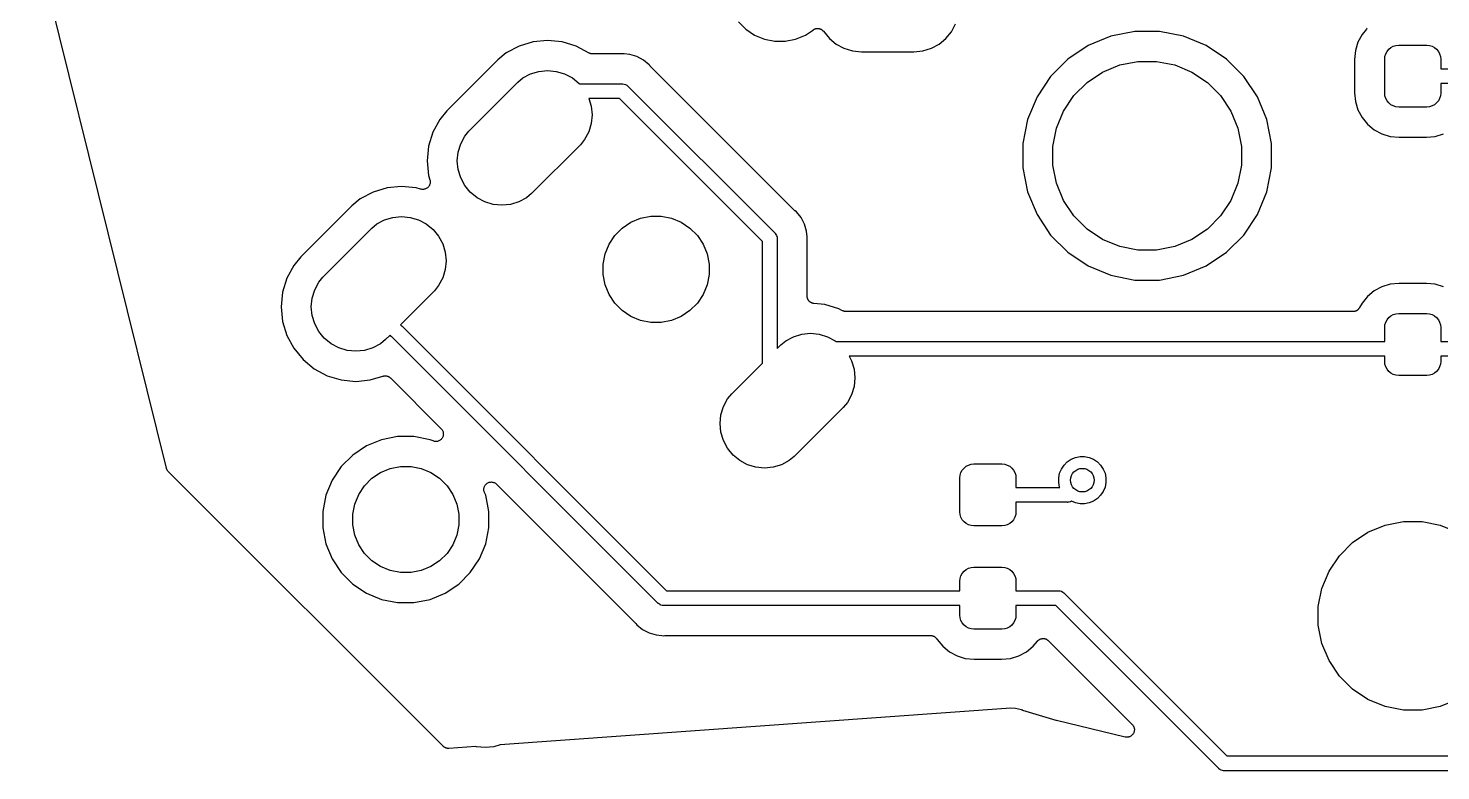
# Model space of a CAD drawing. Extents: x 4.98 to 6.83, y -5.59 to -3.87.
# Drawn here: x 4.982 to 5.924, y -5.588 to -5.092 of the extents above; entities that cross this region are included whole.
import ezdxf

# ---------------------------------------------------------------- set-up
doc = ezdxf.new("R2010")
doc.units = 0
doc.header["$MEASUREMENT"] = 0
doc.layers.add('BLACK', color=7, linetype='CONTINUOUS')

msp = doc.modelspace()

# ---------------------------------------------------------------- linework, layer by layer
at = {"layer": 'BLACK', "linetype": 'CONTINUOUS'}
for p, q in [((5.07375, -5.38558), (4.9816, -5.01327)), ((5.4555, -5.08775), (5.46048, -5.09273)), ((5.59773, -5.09439), (5.60049, -5.08921)), ((5.46048, -5.09273), (5.46633, -5.09664)), ((5.46633, -5.09664), (5.47284, -5.09933)), ((5.47284, -5.09933), (5.47975, -5.10071)), ((5.48679, -5.10071), (5.49369, -5.09933)), ((5.49369, -5.09933), (5.5002, -5.09664)), ((5.5002, -5.09664), (5.50557, -5.09305)), ((5.50557, -5.09305), (5.50563, -5.09301)), ((5.50563, -5.09301), (5.50583, -5.09291)), ((5.50583, -5.09291), (5.50602, -5.09278)), ((5.50602, -5.09278), (5.50627, -5.09268)), ((5.50627, -5.09268), (5.5065, -5.09256)), ((5.5065, -5.09256), (5.50672, -5.0925)), ((5.50672, -5.0925), (5.50693, -5.09241)), ((5.50693, -5.09241), (5.50718, -5.09236)), ((5.50718, -5.09236), (5.50744, -5.09229)), ((5.50744, -5.09229), (5.50766, -5.09227)), ((5.50766, -5.09227), (5.50788, -5.09223)), ((5.50788, -5.09223), (5.50815, -5.09223)), ((5.50815, -5.09223), (5.50841, -5.09221)), ((5.50841, -5.09221), (5.50863, -5.09223)), ((5.50863, -5.09223), (5.50886, -5.09223)), ((5.50886, -5.09223), (5.50912, -5.09228)), ((5.50912, -5.09228), (5.50938, -5.09231)), ((5.50938, -5.09231), (5.50959, -5.09238)), ((5.50959, -5.09238), (5.50982, -5.09243)), ((5.50982, -5.09243), (5.51006, -5.09253)), ((5.51006, -5.09253), (5.51031, -5.09261)), ((5.51031, -5.09261), (5.51051, -5.09271)), ((5.51051, -5.09271), (5.51072, -5.0928)), ((5.51072, -5.0928), (5.51094, -5.09295)), ((5.51094, -5.09295), (5.51117, -5.09307)), ((5.51117, -5.09307), (5.51134, -5.09322)), ((5.51134, -5.09322), (5.51153, -5.09334)), ((5.51153, -5.09334), (5.51171, -5.09353)), ((5.51171, -5.09353), (5.51192, -5.0937)), ((5.51192, -5.0937), (5.51206, -5.09388)), ((5.51206, -5.09388), (5.51222, -5.09403)), ((5.51222, -5.09403), (5.51623, -5.09893)), ((5.51623, -5.09893), (5.52077, -5.10265)), ((5.58947, -5.10265), (5.594, -5.09893)), ((5.594, -5.09893), (5.59773, -5.09439)), ((5.70414, -5.09736), (5.68903, -5.10362)), ((5.72017, -5.09417), (5.70414, -5.09736)), ((5.73652, -5.09417), (5.72017, -5.09417)), ((5.75255, -5.09736), (5.73652, -5.09417)), ((5.76766, -5.10362), (5.75255, -5.09736)), ((5.87168, -5.09634), (5.86896, -5.10143)), ((5.87463, -5.09274), (5.87168, -5.09634)), ((5.87489, -5.09235), (5.87463, -5.09274)), ((5.87515, -5.09196), (5.87489, -5.09235)), ((5.30056, -5.10857), (5.29491, -5.11321)), ((5.30917, -5.10397), (5.30056, -5.10857)), ((5.3185, -5.10114), (5.30917, -5.10397)), ((5.32821, -5.10018), (5.3185, -5.10114)), ((5.33792, -5.10114), (5.32821, -5.10018)), ((5.34726, -5.10397), (5.33792, -5.10114)), ((5.35601, -5.10865), (5.34726, -5.10397)), ((5.35621, -5.10873), (5.35601, -5.10865)), ((5.3564, -5.10883), (5.35621, -5.10873)), ((5.35666, -5.10892), (5.3564, -5.10883)), ((5.35691, -5.10902), (5.35666, -5.10892)), ((5.35712, -5.10906), (5.35691, -5.10902)), ((5.47975, -5.10071), (5.48679, -5.10071)), ((5.52077, -5.10265), (5.52594, -5.10542)), ((5.52594, -5.10542), (5.53156, -5.10712)), ((5.53156, -5.10712), (5.53765, -5.10772)), ((5.53765, -5.10772), (5.57259, -5.10772)), ((5.57259, -5.10772), (5.57868, -5.10712)), ((5.57868, -5.10712), (5.58429, -5.10542)), ((5.58429, -5.10542), (5.58947, -5.10265)), ((5.68903, -5.10362), (5.67544, -5.1127)), ((5.78125, -5.1127), (5.76766, -5.10362)), ((5.86728, -5.10695), (5.86669, -5.11294)), ((5.86896, -5.10143), (5.86728, -5.10695)), ((5.88752, -5.10912), (5.88839, -5.1075)), ((5.88839, -5.1075), (5.88955, -5.10609)), ((5.88955, -5.10609), (5.89097, -5.10492)), ((5.89097, -5.10492), (5.89258, -5.10406)), ((5.89258, -5.10406), (5.89434, -5.10353)), ((5.89434, -5.10353), (5.89616, -5.10335)), ((5.89616, -5.10335), (5.91486, -5.10335)), ((5.91486, -5.10335), (5.91669, -5.10353)), ((5.91669, -5.10353), (5.91844, -5.10406)), ((5.91844, -5.10406), (5.92006, -5.10492)), ((5.92006, -5.10492), (5.92147, -5.10609)), ((5.92147, -5.10609), (5.92264, -5.1075)), ((5.92264, -5.1075), (5.9235, -5.10912)), ((5.29491, -5.11321), (5.26085, -5.14727)), ((5.35733, -5.10913), (5.35712, -5.10906)), ((5.3576, -5.10916), (5.35733, -5.10913)), ((5.35787, -5.10921), (5.3576, -5.10916)), ((5.35808, -5.10921), (5.35787, -5.10921)), ((5.3583, -5.10924), (5.35808, -5.10921)), ((5.35837, -5.10924), (5.3583, -5.10924)), ((5.37678, -5.10924), (5.35837, -5.10924)), ((5.37699, -5.10922), (5.37678, -5.10924)), ((5.3772, -5.10922), (5.37699, -5.10922)), ((5.37727, -5.10921), (5.3772, -5.10922)), ((5.37825, -5.10912), (5.37727, -5.10921)), ((5.37923, -5.10921), (5.37825, -5.10912)), ((5.38314, -5.1096), (5.37923, -5.10921)), ((5.37923, -5.10921), (5.37923, -5.10921)), ((5.38784, -5.11102), (5.38314, -5.1096)), ((5.39217, -5.11334), (5.38784, -5.11102)), ((5.39596, -5.11645), (5.39217, -5.11334)), ((5.39658, -5.11721), (5.39596, -5.11645)), ((5.39673, -5.11736), (5.39658, -5.11721)), ((5.39686, -5.11753), (5.39673, -5.11736)), ((5.39691, -5.11758), (5.39686, -5.11753)), ((5.45137, -5.17203), (5.39691, -5.11758)), ((5.67544, -5.1127), (5.66388, -5.12426)), ((5.69851, -5.12134), (5.70997, -5.11659)), ((5.70997, -5.11659), (5.72214, -5.11417)), ((5.72214, -5.11417), (5.73455, -5.11417)), ((5.73455, -5.11417), (5.74672, -5.11659)), ((5.74672, -5.11659), (5.75818, -5.12134)), ((5.79281, -5.12426), (5.78125, -5.1127)), ((5.86669, -5.11294), (5.86669, -5.13509)), ((5.88681, -5.1127), (5.88699, -5.11087)), ((5.88681, -5.13533), (5.88681, -5.1127)), ((5.88699, -5.11087), (5.88752, -5.10912)), ((5.9235, -5.10912), (5.92403, -5.11087)), ((5.92403, -5.11087), (5.92421, -5.1127)), ((5.92421, -5.1127), (5.92421, -5.11909)), ((5.30836, -5.12804), (5.31173, -5.12528)), ((5.31173, -5.12528), (5.31686, -5.12254)), ((5.31686, -5.12254), (5.32242, -5.12085)), ((5.32242, -5.12085), (5.32821, -5.12028)), ((5.32821, -5.12028), (5.334, -5.12085)), ((5.334, -5.12085), (5.33957, -5.12254)), ((5.33957, -5.12254), (5.3447, -5.12528)), ((5.3447, -5.12528), (5.34919, -5.12897)), ((5.66388, -5.12426), (5.6548, -5.13785)), ((5.68819, -5.12824), (5.69851, -5.12134)), ((5.75818, -5.12134), (5.7685, -5.12824)), ((5.80189, -5.13785), (5.79281, -5.12426)), ((5.92421, -5.11909), (5.92906, -5.11909)), ((5.27568, -5.16072), (5.30836, -5.12804)), ((5.34919, -5.12897), (5.34941, -5.12924)), ((5.34941, -5.12924), (5.37801, -5.12924)), ((5.37801, -5.12924), (5.37825, -5.12921)), ((5.37825, -5.12921), (5.37849, -5.12924)), ((5.37849, -5.12924), (5.37849, -5.12924)), ((5.37849, -5.12924), (5.37922, -5.12931)), ((5.37922, -5.12931), (5.38014, -5.12959)), ((5.38014, -5.12959), (5.381, -5.13005)), ((5.381, -5.13005), (5.38175, -5.13066)), ((5.38175, -5.13066), (5.3819, -5.13085)), ((5.3819, -5.13085), (5.47978, -5.22873)), ((5.67252, -5.14733), (5.67942, -5.13701)), ((5.67942, -5.13701), (5.68819, -5.12824)), ((5.7685, -5.12824), (5.77728, -5.13701)), ((5.77728, -5.13701), (5.78417, -5.14733)), ((5.86669, -5.13509), (5.86728, -5.14108)), ((5.88699, -5.13716), (5.88681, -5.13533)), ((5.88752, -5.13891), (5.88699, -5.13716)), ((5.92403, -5.13716), (5.9235, -5.13891)), ((5.92421, -5.13533), (5.92403, -5.13716)), ((5.93086, -5.12894), (5.92421, -5.12894)), ((5.92421, -5.12894), (5.92421, -5.13533)), ((5.37621, -5.13908), (5.35577, -5.13908)), ((5.35577, -5.13908), (5.35731, -5.14416)), ((5.35731, -5.14416), (5.35788, -5.14995)), ((5.47155, -5.23442), (5.37621, -5.13908)), ((5.6548, -5.13785), (5.64854, -5.15296)), ((5.80815, -5.15296), (5.80189, -5.13785)), ((5.86728, -5.14108), (5.86896, -5.1466)), ((5.86896, -5.1466), (5.87168, -5.15169)), ((5.88839, -5.14053), (5.88752, -5.13891)), ((5.88955, -5.14195), (5.88839, -5.14053)), ((5.89097, -5.14311), (5.88955, -5.14195)), ((5.89258, -5.14397), (5.89097, -5.14311)), ((5.89434, -5.14451), (5.89258, -5.14397)), ((5.89616, -5.14469), (5.89434, -5.14451)), ((5.91486, -5.14469), (5.89616, -5.14469)), ((5.91669, -5.14451), (5.91486, -5.14469)), ((5.91844, -5.14397), (5.91669, -5.14451)), ((5.92006, -5.14311), (5.91844, -5.14397)), ((5.92147, -5.14195), (5.92006, -5.14311)), ((5.92264, -5.14053), (5.92147, -5.14195)), ((5.9235, -5.13891), (5.92264, -5.14053)), ((5.25621, -5.15292), (5.25161, -5.16152)), ((5.26085, -5.14727), (5.25621, -5.15292)), ((5.35731, -5.15574), (5.35562, -5.1613)), ((5.35788, -5.14995), (5.35731, -5.15574)), ((5.64854, -5.15296), (5.64535, -5.16899)), ((5.66778, -5.15879), (5.67252, -5.14733)), ((5.78417, -5.14733), (5.78892, -5.15879)), ((5.81134, -5.16899), (5.80815, -5.15296)), ((5.87168, -5.15169), (5.87534, -5.15616)), ((5.87534, -5.15616), (5.8798, -5.15982)), ((5.25161, -5.16152), (5.24878, -5.17086)), ((5.27018, -5.16922), (5.27292, -5.16409)), ((5.27292, -5.16409), (5.27568, -5.16072)), ((5.35562, -5.1613), (5.35288, -5.16643)), ((5.66535, -5.17096), (5.66778, -5.15879)), ((5.78892, -5.15879), (5.79134, -5.17096)), ((5.8798, -5.15982), (5.88489, -5.16254)), ((5.88489, -5.16254), (5.89042, -5.16422)), ((5.89042, -5.16422), (5.89641, -5.16481)), ((5.89641, -5.16481), (5.91462, -5.16481)), ((5.91462, -5.16481), (5.92061, -5.16422)), ((5.92061, -5.16422), (5.92613, -5.16254)), ((5.24878, -5.17086), (5.24782, -5.18057)), ((5.26792, -5.18057), (5.26849, -5.17478)), ((5.26849, -5.17478), (5.27018, -5.16922)), ((5.35012, -5.1698), (5.31744, -5.20247)), ((5.35288, -5.16643), (5.35012, -5.1698)), ((5.49306, -5.21372), (5.45137, -5.17203)), ((5.45137, -5.17203), (5.45137, -5.17203)), ((5.64535, -5.16899), (5.64535, -5.18534)), ((5.66535, -5.18337), (5.66535, -5.17096)), ((5.79134, -5.17096), (5.79134, -5.18337)), ((5.81134, -5.18534), (5.81134, -5.16899)), ((5.24782, -5.18057), (5.24878, -5.19028)), ((5.26849, -5.18636), (5.26792, -5.18057)), ((5.66778, -5.19554), (5.66535, -5.18337)), ((5.79134, -5.18337), (5.78892, -5.19554)), ((5.24878, -5.19028), (5.24967, -5.19323)), ((5.24967, -5.19323), (5.24969, -5.19328)), ((5.24969, -5.19328), (5.24969, -5.19328)), ((5.24969, -5.19328), (5.24969, -5.19328)), ((5.24969, -5.19328), (5.24969, -5.1933)), ((5.24969, -5.1933), (5.24978, -5.19377)), ((5.24978, -5.19377), (5.24987, -5.19424)), ((5.27018, -5.19192), (5.26849, -5.18636)), ((5.27292, -5.19705), (5.27018, -5.19192)), ((5.64535, -5.18534), (5.64854, -5.20137)), ((5.80815, -5.20137), (5.81134, -5.18534)), ((5.21173, -5.2014), (5.20313, -5.206)), ((5.22107, -5.19857), (5.21173, -5.2014)), ((5.23078, -5.19762), (5.22107, -5.19857)), ((5.24048, -5.19857), (5.23078, -5.19762)), ((5.24344, -5.19947), (5.24048, -5.19857)), ((5.2439, -5.19956), (5.24344, -5.19947)), ((5.24437, -5.19966), (5.2439, -5.19956)), ((5.24438, -5.19966), (5.24437, -5.19966)), ((5.24439, -5.19966), (5.24438, -5.19966)), ((5.24487, -5.19966), (5.24439, -5.19966)), ((5.24535, -5.19966), (5.24487, -5.19966)), ((5.24536, -5.19966), (5.24535, -5.19966)), ((5.24537, -5.19966), (5.24536, -5.19966)), ((5.24584, -5.19957), (5.24537, -5.19966)), ((5.24631, -5.19948), (5.24584, -5.19957)), ((5.24632, -5.19947), (5.24631, -5.19948)), ((5.24633, -5.19947), (5.24632, -5.19947)), ((5.24677, -5.19929), (5.24633, -5.19947)), ((5.24721, -5.19911), (5.24677, -5.19929)), ((5.24722, -5.19911), (5.24721, -5.19911)), ((5.24723, -5.1991), (5.24722, -5.19911)), ((5.24763, -5.19884), (5.24723, -5.1991)), ((5.24803, -5.19858), (5.24763, -5.19884)), ((5.24804, -5.19856), (5.24803, -5.19857)), ((5.24803, -5.19857), (5.24803, -5.19858)), ((5.24839, -5.19822), (5.24804, -5.19856)), ((5.24872, -5.19789), (5.24839, -5.19822)), ((5.24873, -5.19788), (5.24872, -5.19789)), ((5.24874, -5.19788), (5.24873, -5.19788)), ((5.24901, -5.19748), (5.24874, -5.19788)), ((5.24927, -5.19709), (5.24901, -5.19748)), ((5.24928, -5.19708), (5.24927, -5.19709)), ((5.24947, -5.19663), (5.24928, -5.19707)), ((5.24928, -5.19707), (5.24928, -5.19708)), ((5.24966, -5.19619), (5.24947, -5.19663)), ((5.24976, -5.1957), (5.24966, -5.19617)), ((5.24966, -5.19617), (5.24966, -5.19618)), ((5.24966, -5.19618), (5.24966, -5.19619)), ((5.24986, -5.19523), (5.24976, -5.1957)), ((5.24987, -5.19426), (5.24986, -5.19474)), ((5.24986, -5.19474), (5.24986, -5.19521)), ((5.24986, -5.19521), (5.24986, -5.19522)), ((5.24986, -5.19522), (5.24986, -5.19523)), ((5.24987, -5.19424), (5.24987, -5.19425)), ((5.24987, -5.19425), (5.24987, -5.19426)), ((5.27661, -5.20155), (5.27292, -5.19705)), ((5.2811, -5.20524), (5.27661, -5.20155)), ((5.31744, -5.20247), (5.31407, -5.20524)), ((5.64854, -5.20137), (5.6548, -5.21648)), ((5.67252, -5.207), (5.66778, -5.19554)), ((5.78892, -5.19554), (5.78417, -5.207)), ((5.80189, -5.21648), (5.80815, -5.20137)), ((5.19747, -5.21064), (5.16341, -5.2447)), ((5.20313, -5.206), (5.19747, -5.21064)), ((5.28623, -5.20798), (5.2811, -5.20524)), ((5.2918, -5.20967), (5.28623, -5.20798)), ((5.29759, -5.21024), (5.2918, -5.20967)), ((5.30338, -5.20967), (5.29759, -5.21024)), ((5.30894, -5.20798), (5.30338, -5.20967)), ((5.31407, -5.20524), (5.30894, -5.20798)), ((5.67942, -5.21732), (5.67252, -5.207)), ((5.78417, -5.207), (5.77728, -5.21732)), ((5.21429, -5.22271), (5.21942, -5.21997)), ((5.21942, -5.21997), (5.22499, -5.21828)), ((5.22499, -5.21828), (5.23078, -5.21771)), ((5.23078, -5.21771), (5.23656, -5.21828)), ((5.23656, -5.21828), (5.24213, -5.21997)), ((5.24213, -5.21997), (5.24726, -5.22271)), ((5.37801, -5.22543), (5.38381, -5.22155)), ((5.38381, -5.22155), (5.39026, -5.21888)), ((5.39026, -5.21888), (5.3971, -5.21752)), ((5.3971, -5.21752), (5.40408, -5.21752)), ((5.40408, -5.21752), (5.41093, -5.21888)), ((5.41093, -5.21888), (5.41738, -5.22155)), ((5.41738, -5.22155), (5.42318, -5.22543)), ((5.49322, -5.21385), (5.49306, -5.21372)), ((5.49337, -5.214), (5.49322, -5.21385)), ((5.49342, -5.21405), (5.49337, -5.214)), ((5.49418, -5.21467), (5.49342, -5.21405)), ((5.4973, -5.21847), (5.49418, -5.21467)), ((5.49961, -5.2228), (5.4973, -5.21847)), ((5.6548, -5.21648), (5.66388, -5.23007)), ((5.68819, -5.22609), (5.67942, -5.21732)), ((5.77728, -5.21732), (5.7685, -5.22609)), ((5.79281, -5.23007), (5.80189, -5.21648)), ((5.17825, -5.25815), (5.21092, -5.22548)), ((5.21092, -5.22548), (5.21429, -5.22271)), ((5.24726, -5.22271), (5.25176, -5.2264)), ((5.25176, -5.2264), (5.25545, -5.2309)), ((5.25545, -5.2309), (5.25819, -5.23603)), ((5.36919, -5.23617), (5.37307, -5.23036)), ((5.37307, -5.23036), (5.37801, -5.22543)), ((5.42318, -5.22543), (5.42812, -5.23036)), ((5.42812, -5.23036), (5.43199, -5.23617)), ((5.47978, -5.22873), (5.47997, -5.22888)), ((5.47997, -5.22888), (5.48012, -5.22907)), ((5.48012, -5.22907), (5.48012, -5.22907)), ((5.48012, -5.22907), (5.48059, -5.22963)), ((5.48059, -5.22963), (5.48096, -5.23033)), ((5.48096, -5.23033), (5.48104, -5.23049)), ((5.48104, -5.23049), (5.48132, -5.23141)), ((5.48132, -5.23141), (5.4814, -5.23214)), ((5.50103, -5.22749), (5.49961, -5.2228)), ((5.50142, -5.23139), (5.50103, -5.22749)), ((5.50142, -5.2314), (5.50142, -5.23139)), ((5.50152, -5.23238), (5.50142, -5.2314)), ((5.66388, -5.23007), (5.67544, -5.24163)), ((5.69851, -5.23299), (5.68819, -5.22609)), ((5.7685, -5.22609), (5.75818, -5.23299)), ((5.78125, -5.24163), (5.79281, -5.23007)), ((5.25819, -5.23603), (5.25988, -5.24159)), ((5.36652, -5.24262), (5.36919, -5.23617)), ((5.43199, -5.23617), (5.43466, -5.24262)), ((5.47155, -5.31562), (5.47155, -5.23442)), ((5.4814, -5.23214), (5.4814, -5.23214)), ((5.4814, -5.23214), (5.48142, -5.23238)), ((5.48142, -5.23238), (5.4814, -5.23262)), ((5.4814, -5.23262), (5.4814, -5.30577)), ((5.5014, -5.23378), (5.50142, -5.23357)), ((5.5014, -5.23385), (5.5014, -5.23378)), ((5.5014, -5.27082), (5.5014, -5.23385)), ((5.50142, -5.23336), (5.50152, -5.23238)), ((5.50142, -5.23357), (5.50142, -5.23336)), ((5.70997, -5.23774), (5.69851, -5.23299)), ((5.72214, -5.24016), (5.70997, -5.23774)), ((5.73455, -5.24016), (5.72214, -5.24016)), ((5.74672, -5.23774), (5.73455, -5.24016)), ((5.75818, -5.23299), (5.74672, -5.23774)), ((5.15877, -5.25036), (5.15417, -5.25896)), ((5.16341, -5.2447), (5.15877, -5.25036)), ((5.25988, -5.24159), (5.26045, -5.24738)), ((5.26045, -5.24738), (5.25988, -5.25317)), ((5.36516, -5.24946), (5.36652, -5.24262)), ((5.36516, -5.25644), (5.36516, -5.24946)), ((5.43466, -5.24262), (5.43603, -5.24946)), ((5.43603, -5.24946), (5.43603, -5.25644)), ((5.67544, -5.24163), (5.68903, -5.25071)), ((5.76766, -5.25071), (5.78125, -5.24163)), ((5.15417, -5.25896), (5.15134, -5.2683)), ((5.17548, -5.26152), (5.17825, -5.25815)), ((5.25819, -5.25874), (5.25545, -5.26387)), ((5.25988, -5.25317), (5.25819, -5.25874)), ((5.36652, -5.26329), (5.36516, -5.25644)), ((5.43603, -5.25644), (5.43466, -5.26329)), ((5.68903, -5.25071), (5.70414, -5.25697)), ((5.70414, -5.25697), (5.72017, -5.26016)), ((5.73652, -5.26016), (5.75255, -5.25697)), ((5.75255, -5.25697), (5.76766, -5.25071)), ((5.15134, -5.2683), (5.15039, -5.27801)), ((5.17105, -5.27222), (5.17274, -5.26665)), ((5.17274, -5.26665), (5.17548, -5.26152)), ((5.25268, -5.26724), (5.22998, -5.28994)), ((5.25545, -5.26387), (5.25268, -5.26724)), ((5.36919, -5.26973), (5.36652, -5.26329)), ((5.43466, -5.26329), (5.43199, -5.26973)), ((5.72017, -5.26016), (5.73652, -5.26016)), ((5.8798, -5.26735), (5.87534, -5.27101)), ((5.88489, -5.26463), (5.8798, -5.26735)), ((5.89042, -5.26295), (5.88489, -5.26463)), ((5.89641, -5.26236), (5.89042, -5.26295)), ((5.91462, -5.26236), (5.89641, -5.26236)), ((5.92061, -5.26295), (5.91462, -5.26236)), ((5.92613, -5.26463), (5.92061, -5.26295)), ((5.15039, -5.27801), (5.15134, -5.28771)), ((5.17048, -5.27801), (5.17105, -5.27222)), ((5.17105, -5.28379), (5.17048, -5.27801)), ((5.37307, -5.27554), (5.36919, -5.26973)), ((5.37801, -5.28047), (5.37307, -5.27554)), ((5.42812, -5.27554), (5.42318, -5.28047)), ((5.43199, -5.26973), (5.42812, -5.27554)), ((5.50142, -5.27104), (5.5014, -5.27082)), ((5.50142, -5.27127), (5.50142, -5.27104)), ((5.50146, -5.27153), (5.50142, -5.27127)), ((5.50149, -5.27179), (5.50146, -5.27153)), ((5.50156, -5.272), (5.50149, -5.27179)), ((5.5016, -5.27223), (5.50156, -5.272)), ((5.5017, -5.27247), (5.5016, -5.27223)), ((5.50177, -5.27272), (5.5017, -5.27247)), ((5.50188, -5.27292), (5.50177, -5.27272)), ((5.50196, -5.27313), (5.50188, -5.27292)), ((5.50211, -5.27335), (5.50196, -5.27313)), ((5.50223, -5.27358), (5.50211, -5.27335)), ((5.50237, -5.27376), (5.50223, -5.27358)), ((5.5025, -5.27395), (5.50237, -5.27376)), ((5.50268, -5.27414), (5.5025, -5.27395)), ((5.50285, -5.27434), (5.50268, -5.27414)), ((5.50302, -5.27448), (5.50285, -5.27434)), ((5.50318, -5.27464), (5.50302, -5.27448)), ((5.5034, -5.27479), (5.50318, -5.27464)), ((5.5036, -5.27496), (5.5034, -5.27479)), ((5.5038, -5.27507), (5.5036, -5.27496)), ((5.50398, -5.2752), (5.5038, -5.27507)), ((5.50423, -5.2753), (5.50398, -5.2752)), ((5.50446, -5.27543), (5.50423, -5.2753)), ((5.50467, -5.27549), (5.50446, -5.27543)), ((5.50488, -5.27558), (5.50467, -5.27549)), ((5.50514, -5.27564), (5.50488, -5.27558)), ((5.50539, -5.27571), (5.50514, -5.27564)), ((5.50561, -5.27574), (5.50539, -5.27571)), ((5.50584, -5.27578), (5.50561, -5.27574)), ((5.50591, -5.27579), (5.50584, -5.27578)), ((5.51331, -5.27652), (5.50591, -5.27579)), ((5.52264, -5.27935), (5.51331, -5.27652)), ((5.87, -5.2786), (5.86988, -5.27878)), ((5.87004, -5.27854), (5.87, -5.2786)), ((5.87168, -5.27547), (5.87004, -5.27854)), ((5.87534, -5.27101), (5.87168, -5.27547)), ((5.15134, -5.28771), (5.15417, -5.29705)), ((5.17274, -5.28936), (5.17105, -5.28379)), ((5.38381, -5.28435), (5.37801, -5.28047)), ((5.39026, -5.28702), (5.38381, -5.28435)), ((5.3971, -5.28838), (5.39026, -5.28702)), ((5.41093, -5.28702), (5.40408, -5.28838)), ((5.41738, -5.28435), (5.41093, -5.28702)), ((5.42318, -5.28047), (5.41738, -5.28435)), ((5.52496, -5.28059), (5.52264, -5.27935)), ((5.52516, -5.28067), (5.52496, -5.28059)), ((5.52534, -5.28078), (5.52516, -5.28067)), ((5.52561, -5.28086), (5.52534, -5.28078)), ((5.52586, -5.28096), (5.52561, -5.28086)), ((5.52607, -5.28101), (5.52586, -5.28096)), ((5.52627, -5.28107), (5.52607, -5.28101)), ((5.52655, -5.2811), (5.52627, -5.28107)), ((5.52682, -5.28116), (5.52655, -5.2811)), ((5.52703, -5.28116), (5.52682, -5.28116)), ((5.52724, -5.28118), (5.52703, -5.28116)), ((5.52731, -5.28118), (5.52724, -5.28118)), ((5.86563, -5.28118), (5.52731, -5.28118)), ((5.86585, -5.28116), (5.86563, -5.28118)), ((5.86607, -5.28116), (5.86585, -5.28116)), ((5.86633, -5.28111), (5.86607, -5.28116)), ((5.8666, -5.28109), (5.86633, -5.28111)), ((5.86681, -5.28102), (5.8666, -5.28109)), ((5.86703, -5.28098), (5.86681, -5.28102)), ((5.86728, -5.28088), (5.86703, -5.28098)), ((5.86753, -5.2808), (5.86728, -5.28088)), ((5.86773, -5.2807), (5.86753, -5.2808)), ((5.86793, -5.28062), (5.86773, -5.2807)), ((5.86816, -5.28047), (5.86793, -5.28062)), ((5.86839, -5.28035), (5.86816, -5.28047)), ((5.86857, -5.28021), (5.86839, -5.28035)), ((5.86875, -5.28008), (5.86857, -5.28021)), ((5.86894, -5.2799), (5.86875, -5.28008)), ((5.86915, -5.27973), (5.86894, -5.2799)), ((5.86929, -5.27956), (5.86915, -5.27973)), ((5.86945, -5.2794), (5.86929, -5.27956)), ((5.8696, -5.27918), (5.86945, -5.2794)), ((5.86977, -5.27898), (5.8696, -5.27918)), ((5.86988, -5.27878), (5.86977, -5.27898)), ((5.88752, -5.28825), (5.88839, -5.28664)), ((5.88839, -5.28664), (5.88955, -5.28522)), ((5.88955, -5.28522), (5.89097, -5.28406)), ((5.89097, -5.28406), (5.89258, -5.28319)), ((5.89258, -5.28319), (5.89434, -5.28266)), ((5.89434, -5.28266), (5.89616, -5.28248)), ((5.89616, -5.28248), (5.91486, -5.28248)), ((5.91486, -5.28248), (5.91669, -5.28266)), ((5.91669, -5.28266), (5.91844, -5.28319)), ((5.91844, -5.28319), (5.92006, -5.28406)), ((5.92006, -5.28406), (5.92147, -5.28522)), ((5.92147, -5.28522), (5.92264, -5.28664)), ((5.92264, -5.28664), (5.9235, -5.28825)), ((5.15417, -5.29705), (5.15877, -5.30565)), ((5.17548, -5.29449), (5.17274, -5.28936)), ((5.17917, -5.29899), (5.17548, -5.29449)), ((5.22302, -5.2969), (5.22001, -5.29991)), ((5.2236, -5.29748), (5.22302, -5.2969)), ((5.22382, -5.29774), (5.2236, -5.29748)), ((5.22998, -5.28994), (5.23063, -5.29058)), ((5.23063, -5.29058), (5.23081, -5.29073)), ((5.23081, -5.29073), (5.23097, -5.29092)), ((5.23097, -5.29092), (5.23103, -5.291)), ((5.23103, -5.291), (5.40755, -5.46752)), ((5.40408, -5.28838), (5.3971, -5.28838)), ((5.49224, -5.29792), (5.49781, -5.29623)), ((5.49781, -5.29623), (5.5036, -5.29566)), ((5.5036, -5.29566), (5.50938, -5.29623)), ((5.50938, -5.29623), (5.51495, -5.29792)), ((5.88681, -5.29183), (5.88699, -5.29001)), ((5.88681, -5.30118), (5.88681, -5.29183)), ((5.88699, -5.29001), (5.88752, -5.28825)), ((5.9235, -5.28825), (5.92403, -5.29001)), ((5.92403, -5.29001), (5.92421, -5.29183)), ((5.92421, -5.29183), (5.92421, -5.30118)), ((5.15877, -5.30565), (5.16496, -5.3132)), ((5.18367, -5.30268), (5.17917, -5.29899)), ((5.1888, -5.30542), (5.18367, -5.30268)), ((5.19436, -5.30711), (5.1888, -5.30542)), ((5.21151, -5.30542), (5.20594, -5.30711)), ((5.21664, -5.30268), (5.21151, -5.30542)), ((5.22001, -5.29991), (5.21664, -5.30268)), ((5.22401, -5.2979), (5.22382, -5.29774)), ((5.40186, -5.47575), (5.22401, -5.2979)), ((5.4814, -5.30577), (5.48374, -5.30343)), ((5.48374, -5.30343), (5.48711, -5.30066)), ((5.48711, -5.30066), (5.49224, -5.29792)), ((5.51495, -5.29792), (5.52008, -5.30066)), ((5.52008, -5.30066), (5.52071, -5.30118)), ((5.52071, -5.30118), (5.88681, -5.30118)), ((5.92421, -5.30118), (5.93972, -5.30118)), ((5.16496, -5.3132), (5.1725, -5.31939)), ((5.20015, -5.30768), (5.19436, -5.30711)), ((5.20594, -5.30711), (5.20015, -5.30768)), ((5.45107, -5.3361), (5.47155, -5.31562)), ((5.88681, -5.31102), (5.52943, -5.31102)), ((5.52943, -5.31102), (5.53101, -5.31398)), ((5.53101, -5.31398), (5.5327, -5.31954)), ((5.88681, -5.31447), (5.88681, -5.31102)), ((5.88699, -5.31629), (5.88681, -5.31447)), ((5.88752, -5.31805), (5.88699, -5.31629)), ((5.92403, -5.31629), (5.9235, -5.31805)), ((5.92421, -5.31447), (5.92403, -5.31629)), ((5.93792, -5.31102), (5.92421, -5.31102)), ((5.92421, -5.31102), (5.92421, -5.31447)), ((5.1725, -5.31939), (5.18111, -5.32398)), ((5.18111, -5.32398), (5.19044, -5.32682)), ((5.20986, -5.32682), (5.21834, -5.32425)), ((5.21834, -5.32425), (5.2184, -5.32423)), ((5.2184, -5.32423), (5.21862, -5.32419)), ((5.21862, -5.32419), (5.21883, -5.32412)), ((5.21883, -5.32412), (5.2191, -5.3241)), ((5.2191, -5.3241), (5.21936, -5.32405)), ((5.21936, -5.32405), (5.21958, -5.32405)), ((5.21958, -5.32405), (5.2198, -5.32403)), ((5.2198, -5.32403), (5.22007, -5.32406)), ((5.22007, -5.32406), (5.22034, -5.32406)), ((5.22034, -5.32406), (5.22055, -5.32411)), ((5.22055, -5.32411), (5.22078, -5.32413)), ((5.22078, -5.32413), (5.22103, -5.32421)), ((5.22103, -5.32421), (5.22129, -5.32426)), ((5.22129, -5.32426), (5.2215, -5.32435)), ((5.2215, -5.32435), (5.22171, -5.32441)), ((5.22171, -5.32441), (5.22194, -5.32454)), ((5.22194, -5.32454), (5.22219, -5.32465)), ((5.22219, -5.32465), (5.22237, -5.32477)), ((5.22237, -5.32477), (5.22257, -5.32488)), ((5.22257, -5.32488), (5.22277, -5.32505)), ((5.22277, -5.32505), (5.223, -5.3252)), ((5.223, -5.3252), (5.22315, -5.32535)), ((5.22315, -5.32535), (5.22332, -5.3255)), ((5.22332, -5.3255), (5.25718, -5.35936)), ((5.5327, -5.31954), (5.53327, -5.32533)), ((5.53327, -5.32533), (5.5327, -5.33112)), ((5.88839, -5.31966), (5.88752, -5.31805)), ((5.88955, -5.32108), (5.88839, -5.31966)), ((5.89097, -5.32224), (5.88955, -5.32108)), ((5.89258, -5.32311), (5.89097, -5.32224)), ((5.89434, -5.32364), (5.89258, -5.32311)), ((5.89616, -5.32382), (5.89434, -5.32364)), ((5.91486, -5.32382), (5.89616, -5.32382)), ((5.91669, -5.32364), (5.91486, -5.32382)), ((5.91844, -5.32311), (5.91669, -5.32364)), ((5.92006, -5.32224), (5.91844, -5.32311)), ((5.92147, -5.32108), (5.92006, -5.32224)), ((5.92264, -5.31966), (5.92147, -5.32108)), ((5.9235, -5.31805), (5.92264, -5.31966)), ((5.19044, -5.32682), (5.20015, -5.32777)), ((5.20015, -5.32777), (5.20986, -5.32682)), ((5.5327, -5.33112), (5.53101, -5.33669)), ((5.44387, -5.35017), (5.44556, -5.3446)), ((5.44556, -5.3446), (5.4483, -5.33947)), ((5.4483, -5.33947), (5.45107, -5.3361)), ((5.52827, -5.34182), (5.5255, -5.34519)), ((5.53101, -5.33669), (5.52827, -5.34182)), ((5.4433, -5.35595), (5.44387, -5.35017)), ((5.5255, -5.34519), (5.49283, -5.37786)), ((5.25718, -5.35936), (5.25723, -5.3594)), ((5.25723, -5.3594), (5.25723, -5.3594)), ((5.25723, -5.3594), (5.25723, -5.3594)), ((5.25723, -5.3594), (5.25723, -5.35941)), ((5.25723, -5.35941), (5.25755, -5.3598)), ((5.25755, -5.3598), (5.25784, -5.36016)), ((5.25784, -5.36016), (5.25784, -5.36017)), ((5.25784, -5.36017), (5.25784, -5.36017)), ((5.25784, -5.36017), (5.25807, -5.36061)), ((5.25807, -5.36061), (5.25829, -5.36103)), ((5.25829, -5.36103), (5.25829, -5.36103)), ((5.25829, -5.36103), (5.25829, -5.36104)), ((5.25829, -5.36104), (5.25843, -5.3615)), ((5.25843, -5.3615), (5.25856, -5.36196)), ((5.25859, -5.36344), (5.25854, -5.36391)), ((5.25856, -5.36196), (5.25856, -5.36197)), ((5.25856, -5.36197), (5.25856, -5.36197)), ((5.25856, -5.36197), (5.2586, -5.36244)), ((5.25865, -5.36294), (5.25859, -5.36344)), ((5.2586, -5.36244), (5.25865, -5.36294)), ((5.25865, -5.36294), (5.25865, -5.36294)), ((5.25865, -5.36294), (5.25865, -5.36294)), ((5.44387, -5.36174), (5.4433, -5.35595)), ((5.44556, -5.36731), (5.44387, -5.36174)), ((5.2073, -5.37086), (5.19822, -5.37693)), ((5.21739, -5.36668), (5.2073, -5.37086)), ((5.2281, -5.36455), (5.21739, -5.36668)), ((5.23902, -5.36455), (5.2281, -5.36455)), ((5.24973, -5.36668), (5.23902, -5.36455)), ((5.25174, -5.36751), (5.24973, -5.36668)), ((5.25219, -5.36765), (5.25174, -5.36751)), ((5.25266, -5.36779), (5.25219, -5.36765)), ((5.25267, -5.3678), (5.25266, -5.36779)), ((5.25266, -5.36779), (5.25266, -5.36779)), ((5.25315, -5.36784), (5.25267, -5.3678)), ((5.25363, -5.36789), (5.25315, -5.36784)), ((5.25364, -5.36789), (5.25363, -5.36789)), ((5.25412, -5.36785), (5.25364, -5.36789)), ((5.25364, -5.36789), (5.25364, -5.36789)), ((5.2546, -5.3678), (5.25412, -5.36785)), ((5.25461, -5.3678), (5.2546, -5.3678)), ((5.25506, -5.36766), (5.25461, -5.3678)), ((5.25461, -5.3678), (5.25461, -5.3678)), ((5.25554, -5.36752), (5.25506, -5.36766)), ((5.25555, -5.36752), (5.25554, -5.36752)), ((5.25554, -5.36752), (5.25554, -5.36752)), ((5.25596, -5.3673), (5.25555, -5.36752)), ((5.2564, -5.36707), (5.25596, -5.3673)), ((5.25641, -5.36706), (5.2564, -5.36706)), ((5.2564, -5.36706), (5.2564, -5.36707)), ((5.25678, -5.36676), (5.25641, -5.36706)), ((5.25716, -5.36645), (5.25678, -5.36676)), ((5.25717, -5.36645), (5.25716, -5.36645)), ((5.25716, -5.36645), (5.25716, -5.36645)), ((5.25748, -5.36607), (5.25717, -5.36645)), ((5.25778, -5.3657), (5.25748, -5.36607)), ((5.25779, -5.3657), (5.25778, -5.3657)), ((5.25802, -5.36526), (5.25779, -5.3657)), ((5.25779, -5.3657), (5.25779, -5.3657)), ((5.25825, -5.36485), (5.25802, -5.36526)), ((5.2584, -5.36437), (5.25825, -5.36484)), ((5.25825, -5.36484), (5.25825, -5.36484)), ((5.25825, -5.36484), (5.25825, -5.36485)), ((5.25854, -5.36392), (5.2584, -5.36437)), ((5.25854, -5.36391), (5.25854, -5.36391)), ((5.25854, -5.36391), (5.25854, -5.36392)), ((5.4483, -5.37244), (5.44556, -5.36731)), ((5.45199, -5.37693), (5.4483, -5.37244)), ((5.19822, -5.37693), (5.1905, -5.38465)), ((5.45649, -5.38062), (5.45199, -5.37693)), ((5.46162, -5.38337), (5.45649, -5.38062)), ((5.48946, -5.38062), (5.48433, -5.38337)), ((5.49283, -5.37786), (5.48946, -5.38062)), ((5.67281, -5.38366), (5.675, -5.38147)), ((5.675, -5.38147), (5.67758, -5.37975)), ((5.67758, -5.37975), (5.68045, -5.37856)), ((5.68045, -5.37856), (5.68349, -5.37795)), ((5.68349, -5.37795), (5.68659, -5.37795)), ((5.68659, -5.37795), (5.68963, -5.37856)), ((5.68963, -5.37856), (5.6925, -5.37975)), ((5.6925, -5.37975), (5.69508, -5.38147)), ((5.69508, -5.38147), (5.69727, -5.38366)), ((5.07387, -5.3859), (5.07375, -5.38558)), ((5.07396, -5.38623), (5.07387, -5.3859)), ((5.07403, -5.38636), (5.07396, -5.38623)), ((5.07408, -5.3865), (5.07403, -5.38636)), ((5.07425, -5.38679), (5.07408, -5.3865)), ((5.07441, -5.3871), (5.07425, -5.38679)), ((5.0745, -5.38721), (5.07441, -5.3871)), ((5.07457, -5.38734), (5.0745, -5.38721)), ((5.0748, -5.38759), (5.07457, -5.38734)), ((5.07502, -5.38786), (5.0748, -5.38759)), ((5.07507, -5.38791), (5.07502, -5.38786)), ((5.25842, -5.57126), (5.07507, -5.38791)), ((5.1905, -5.38465), (5.18444, -5.39373)), ((5.21097, -5.39246), (5.21678, -5.38858)), ((5.21678, -5.38858), (5.22322, -5.38591)), ((5.22322, -5.38591), (5.23007, -5.38455)), ((5.23007, -5.38455), (5.23705, -5.38455)), ((5.23705, -5.38455), (5.24389, -5.38591)), ((5.24389, -5.38591), (5.25034, -5.38858)), ((5.25034, -5.38858), (5.25615, -5.39246)), ((5.46719, -5.38505), (5.46162, -5.38337)), ((5.47297, -5.38562), (5.46719, -5.38505)), ((5.47876, -5.38505), (5.47297, -5.38562)), ((5.48433, -5.38337), (5.47876, -5.38505)), ((5.60335, -5.39222), (5.60353, -5.3904)), ((5.60353, -5.3904), (5.60406, -5.38865)), ((5.60406, -5.38865), (5.60492, -5.38703)), ((5.60492, -5.38703), (5.60609, -5.38561)), ((5.60609, -5.38561), (5.6075, -5.38445)), ((5.6075, -5.38445), (5.60912, -5.38359)), ((5.60912, -5.38359), (5.61087, -5.38305)), ((5.61087, -5.38305), (5.6127, -5.38287)), ((5.6127, -5.38287), (5.6314, -5.38287)), ((5.6314, -5.38287), (5.63322, -5.38305)), ((5.63322, -5.38305), (5.63498, -5.38359)), ((5.63498, -5.38359), (5.63659, -5.38445)), ((5.63659, -5.38445), (5.63801, -5.38561)), ((5.63801, -5.38561), (5.63917, -5.38703)), ((5.63917, -5.38703), (5.64004, -5.38865)), ((5.64004, -5.38865), (5.64057, -5.3904)), ((5.64057, -5.3904), (5.64075, -5.39222)), ((5.66929, -5.39215), (5.6699, -5.38911)), ((5.6699, -5.38911), (5.67108, -5.38624)), ((5.67108, -5.38624), (5.67281, -5.38366)), ((5.69727, -5.38366), (5.699, -5.38624)), ((5.699, -5.38624), (5.70018, -5.38911)), ((5.70018, -5.38911), (5.70079, -5.39215)), ((5.18444, -5.39373), (5.18026, -5.40381)), ((5.20216, -5.4032), (5.20604, -5.3974)), ((5.20604, -5.3974), (5.21097, -5.39246)), ((5.25615, -5.39246), (5.26108, -5.3974)), ((5.26108, -5.3974), (5.26496, -5.4032)), ((5.28565, -5.39983), (5.2857, -5.39935)), ((5.28565, -5.39984), (5.28565, -5.39983)), ((5.28569, -5.40031), (5.28565, -5.39984)), ((5.28565, -5.39984), (5.28565, -5.39984)), ((5.28573, -5.40081), (5.28569, -5.40031)), ((5.2857, -5.39935), (5.28576, -5.39887)), ((5.28574, -5.40081), (5.28573, -5.40081)), ((5.28587, -5.40126), (5.28574, -5.40081)), ((5.28574, -5.40081), (5.28574, -5.40081)), ((5.28576, -5.39886), (5.2859, -5.39841)), ((5.28576, -5.39887), (5.28576, -5.39886)), ((5.28576, -5.39887), (5.28576, -5.39887)), ((5.28601, -5.40174), (5.28587, -5.40126)), ((5.2859, -5.39841), (5.28605, -5.39794)), ((5.28605, -5.39793), (5.28628, -5.39751)), ((5.28605, -5.39794), (5.28605, -5.39793)), ((5.28605, -5.39794), (5.28605, -5.39794)), ((5.28628, -5.39751), (5.28652, -5.39708)), ((5.28652, -5.39708), (5.28683, -5.39671)), ((5.28652, -5.39708), (5.28652, -5.39708)), ((5.28652, -5.39708), (5.28652, -5.39708)), ((5.28683, -5.39671), (5.28714, -5.39633)), ((5.28714, -5.39633), (5.28714, -5.39633)), ((5.28714, -5.39633), (5.28715, -5.39633)), ((5.28715, -5.39633), (5.28751, -5.39603)), ((5.28751, -5.39603), (5.2879, -5.39572)), ((5.2879, -5.39572), (5.2879, -5.39572)), ((5.2879, -5.39572), (5.28791, -5.39572)), ((5.28791, -5.39572), (5.28833, -5.39549)), ((5.28833, -5.39549), (5.28876, -5.39527)), ((5.28876, -5.39527), (5.28877, -5.39526)), ((5.28877, -5.39526), (5.28925, -5.39512)), ((5.28877, -5.39526), (5.28877, -5.39526)), ((5.28925, -5.39512), (5.2897, -5.39499)), ((5.2897, -5.39499), (5.2897, -5.39499)), ((5.2897, -5.39499), (5.28971, -5.39499)), ((5.28971, -5.39499), (5.2902, -5.39494)), ((5.2902, -5.39494), (5.29067, -5.39489)), ((5.29067, -5.39489), (5.29067, -5.3949)), ((5.29067, -5.3949), (5.29068, -5.39489)), ((5.29068, -5.39489), (5.29116, -5.39494)), ((5.29116, -5.39494), (5.29164, -5.39499)), ((5.29164, -5.39499), (5.29164, -5.39499)), ((5.29164, -5.39499), (5.29165, -5.395)), ((5.29165, -5.395), (5.29212, -5.39514)), ((5.29212, -5.39514), (5.29257, -5.39528)), ((5.29257, -5.39528), (5.29258, -5.39528)), ((5.29258, -5.39528), (5.29258, -5.39528)), ((5.29258, -5.39528), (5.29302, -5.39552)), ((5.29302, -5.39552), (5.29343, -5.39574)), ((5.29343, -5.39574), (5.29344, -5.39574)), ((5.29344, -5.39574), (5.29344, -5.39574)), ((5.29344, -5.39574), (5.29381, -5.39605)), ((5.29381, -5.39605), (5.29419, -5.39636)), ((5.29419, -5.39636), (5.38685, -5.48902)), ((5.60335, -5.41486), (5.60335, -5.39222)), ((5.64075, -5.39222), (5.64075, -5.39862)), ((5.64075, -5.39862), (5.67003, -5.39862)), ((5.66929, -5.39525), (5.66929, -5.39215)), ((5.6699, -5.39829), (5.66929, -5.39525)), ((5.67003, -5.39862), (5.6699, -5.39829)), ((5.699, -5.40116), (5.69727, -5.40374)), ((5.70018, -5.39829), (5.699, -5.40116)), ((5.70079, -5.39525), (5.70018, -5.39829)), ((5.70079, -5.39215), (5.70079, -5.39525)), ((5.18026, -5.40381), (5.17813, -5.41452)), ((5.19813, -5.41649), (5.19949, -5.40965)), ((5.19949, -5.40965), (5.20216, -5.4032)), ((5.26496, -5.4032), (5.26763, -5.40965)), ((5.26763, -5.40965), (5.26899, -5.41649)), ((5.28601, -5.40175), (5.28601, -5.40174)), ((5.28603, -5.40181), (5.28601, -5.40175)), ((5.28601, -5.40175), (5.28601, -5.40175)), ((5.28601, -5.40175), (5.28601, -5.40175)), ((5.28686, -5.40381), (5.28603, -5.40181)), ((5.28899, -5.41452), (5.28686, -5.40381)), ((5.67496, -5.40846), (5.64075, -5.40846)), ((5.64075, -5.40846), (5.64075, -5.41486)), ((5.6752, -5.40849), (5.67496, -5.40846)), ((5.67544, -5.40846), (5.6752, -5.40849)), ((5.67616, -5.40839), (5.67544, -5.40846)), ((5.67544, -5.40846), (5.67544, -5.40846)), ((5.67709, -5.40811), (5.67616, -5.40839)), ((5.67778, -5.40774), (5.67709, -5.40811)), ((5.68045, -5.40884), (5.67778, -5.40774)), ((5.68349, -5.40945), (5.68045, -5.40884)), ((5.68659, -5.40945), (5.68349, -5.40945)), ((5.68963, -5.40884), (5.68659, -5.40945)), ((5.6925, -5.40766), (5.68963, -5.40884)), ((5.69508, -5.40593), (5.6925, -5.40766)), ((5.69727, -5.40374), (5.69508, -5.40593)), ((5.17813, -5.41452), (5.17813, -5.42544)), ((5.19813, -5.42347), (5.19813, -5.41649)), ((5.26899, -5.41649), (5.26899, -5.42347)), ((5.28899, -5.42544), (5.28899, -5.41452)), ((5.60353, -5.41669), (5.60335, -5.41486)), ((5.60406, -5.41844), (5.60353, -5.41669)), ((5.60492, -5.42006), (5.60406, -5.41844)), ((5.60609, -5.42147), (5.60492, -5.42006)), ((5.63917, -5.42006), (5.63801, -5.42147)), ((5.64004, -5.41844), (5.63917, -5.42006)), ((5.64057, -5.41669), (5.64004, -5.41844)), ((5.64075, -5.41486), (5.64057, -5.41669)), ((5.17813, -5.42544), (5.18026, -5.43615)), ((5.19949, -5.43032), (5.19813, -5.42347)), ((5.26899, -5.42347), (5.26763, -5.43032)), ((5.28686, -5.43615), (5.28899, -5.42544)), ((5.6075, -5.42264), (5.60609, -5.42147)), ((5.60912, -5.4235), (5.6075, -5.42264)), ((5.61087, -5.42403), (5.60912, -5.4235)), ((5.6127, -5.42421), (5.61087, -5.42403)), ((5.6314, -5.42421), (5.6127, -5.42421)), ((5.63322, -5.42403), (5.6314, -5.42421)), ((5.63498, -5.4235), (5.63322, -5.42403)), ((5.63659, -5.42264), (5.63498, -5.4235)), ((5.63801, -5.42147), (5.63659, -5.42264)), ((5.86536, -5.43532), (5.87567, -5.42843)), ((5.87567, -5.42843), (5.88714, -5.42368)), ((5.88714, -5.42368), (5.89931, -5.42126)), ((5.89931, -5.42126), (5.91172, -5.42126)), ((5.91172, -5.42126), (5.92389, -5.42368)), ((5.92389, -5.42368), (5.93535, -5.42843)), ((5.18026, -5.43615), (5.18444, -5.44624)), ((5.20216, -5.43677), (5.19949, -5.43032)), ((5.20604, -5.44257), (5.20216, -5.43677)), ((5.26496, -5.43677), (5.26108, -5.44257)), ((5.26763, -5.43032), (5.26496, -5.43677)), ((5.28268, -5.44624), (5.28686, -5.43615)), ((5.85658, -5.4441), (5.86536, -5.43532)), ((5.18444, -5.44624), (5.1905, -5.45532)), ((5.21097, -5.44751), (5.20604, -5.44257)), ((5.21678, -5.45138), (5.21097, -5.44751)), ((5.25615, -5.44751), (5.25034, -5.45138)), ((5.26108, -5.44257), (5.25615, -5.44751)), ((5.27662, -5.45532), (5.28268, -5.44624)), ((5.84969, -5.45441), (5.85658, -5.4441)), ((5.1905, -5.45532), (5.19822, -5.46304)), ((5.22322, -5.45406), (5.21678, -5.45138)), ((5.23007, -5.45542), (5.22322, -5.45406)), ((5.23705, -5.45542), (5.23007, -5.45542)), ((5.24389, -5.45406), (5.23705, -5.45542)), ((5.25034, -5.45138), (5.24389, -5.45406)), ((5.2689, -5.46304), (5.27662, -5.45532)), ((5.60353, -5.4593), (5.60406, -5.45754)), ((5.60406, -5.45754), (5.60492, -5.45593)), ((5.60492, -5.45593), (5.60609, -5.45451)), ((5.60609, -5.45451), (5.6075, -5.45335)), ((5.6075, -5.45335), (5.60912, -5.45248)), ((5.60912, -5.45248), (5.61087, -5.45195)), ((5.61087, -5.45195), (5.6127, -5.45177)), ((5.6127, -5.45177), (5.6314, -5.45177)), ((5.6314, -5.45177), (5.63322, -5.45195)), ((5.63322, -5.45195), (5.63498, -5.45248)), ((5.63498, -5.45248), (5.63659, -5.45335)), ((5.63659, -5.45335), (5.63801, -5.45451)), ((5.63801, -5.45451), (5.63917, -5.45593)), ((5.63917, -5.45593), (5.64004, -5.45754)), ((5.64004, -5.45754), (5.64057, -5.4593)), ((5.84494, -5.46588), (5.84969, -5.45441)), ((5.19822, -5.46304), (5.2073, -5.46911)), ((5.25982, -5.46911), (5.2689, -5.46304)), ((5.60335, -5.46112), (5.60353, -5.4593)), ((5.60335, -5.46752), (5.60335, -5.46112)), ((5.64057, -5.4593), (5.64075, -5.46112)), ((5.64075, -5.46112), (5.64075, -5.46752)), ((5.84252, -5.47805), (5.84494, -5.46588)), ((5.2073, -5.46911), (5.21739, -5.47329)), ((5.21739, -5.47329), (5.2281, -5.47542)), ((5.2281, -5.47542), (5.23902, -5.47542)), ((5.23902, -5.47542), (5.24973, -5.47329)), ((5.24973, -5.47329), (5.25982, -5.46911)), ((5.40202, -5.47594), (5.40186, -5.47575)), ((5.4022, -5.47609), (5.40202, -5.47594)), ((5.40276, -5.47655), (5.4022, -5.47609)), ((5.4022, -5.47609), (5.4022, -5.47609)), ((5.40345, -5.47692), (5.40276, -5.47655)), ((5.40755, -5.46752), (5.60335, -5.46752)), ((5.64075, -5.46752), (5.66905, -5.46752)), ((5.66905, -5.46752), (5.66929, -5.4675)), ((5.66929, -5.4675), (5.66953, -5.46752)), ((5.66953, -5.46752), (5.66953, -5.46752)), ((5.66953, -5.46752), (5.67026, -5.46759)), ((5.67026, -5.46759), (5.67118, -5.46787)), ((5.67118, -5.46787), (5.67204, -5.46833)), ((5.67204, -5.46833), (5.67279, -5.46894)), ((5.67279, -5.46894), (5.67294, -5.46913)), ((5.67294, -5.46913), (5.78157, -5.57776)), ((5.40362, -5.47701), (5.40345, -5.47692)), ((5.40455, -5.47729), (5.40362, -5.47701)), ((5.40527, -5.47736), (5.40455, -5.47729)), ((5.40551, -5.47739), (5.40527, -5.47736)), ((5.40527, -5.47736), (5.40527, -5.47736)), ((5.40575, -5.47736), (5.40551, -5.47739)), ((5.60335, -5.47736), (5.40575, -5.47736)), ((5.60335, -5.48376), (5.60335, -5.47736)), ((5.60353, -5.48558), (5.60335, -5.48376)), ((5.60406, -5.48734), (5.60353, -5.48558)), ((5.64057, -5.48558), (5.64004, -5.48734)), ((5.64075, -5.48376), (5.64057, -5.48558)), ((5.66725, -5.47736), (5.64075, -5.47736)), ((5.64075, -5.47736), (5.64075, -5.48376)), ((5.77588, -5.58599), (5.66725, -5.47736)), ((5.84252, -5.49046), (5.84252, -5.47805)), ((5.38685, -5.48902), (5.3869, -5.48907)), ((5.3869, -5.48907), (5.38703, -5.48924)), ((5.38703, -5.48924), (5.38718, -5.48939)), ((5.38718, -5.48939), (5.3878, -5.49015)), ((5.3878, -5.49015), (5.3916, -5.49326)), ((5.3916, -5.49326), (5.39593, -5.49558)), ((5.60492, -5.48895), (5.60406, -5.48734)), ((5.60609, -5.49037), (5.60492, -5.48895)), ((5.6075, -5.49153), (5.60609, -5.49037)), ((5.60912, -5.4924), (5.6075, -5.49153)), ((5.61087, -5.49293), (5.60912, -5.4924)), ((5.6127, -5.49311), (5.61087, -5.49293)), ((5.6314, -5.49311), (5.6127, -5.49311)), ((5.63322, -5.49293), (5.6314, -5.49311)), ((5.63498, -5.4924), (5.63322, -5.49293)), ((5.63659, -5.49153), (5.63498, -5.4924)), ((5.63801, -5.49037), (5.63659, -5.49153)), ((5.63917, -5.48895), (5.63801, -5.49037)), ((5.64004, -5.48734), (5.63917, -5.48895)), ((5.84494, -5.50263), (5.84252, -5.49046)), ((5.39593, -5.49558), (5.40063, -5.497)), ((5.40063, -5.497), (5.40453, -5.49739)), ((5.40453, -5.49739), (5.40453, -5.49739)), ((5.40453, -5.49739), (5.40551, -5.49748)), ((5.40551, -5.49748), (5.40649, -5.49739)), ((5.40649, -5.49739), (5.40656, -5.49738)), ((5.40656, -5.49738), (5.40677, -5.49738)), ((5.40677, -5.49738), (5.40698, -5.49736)), ((5.40698, -5.49736), (5.58374, -5.49736)), ((5.58374, -5.49736), (5.58381, -5.49736)), ((5.58381, -5.49736), (5.58403, -5.49739)), ((5.58403, -5.49739), (5.58425, -5.49739)), ((5.58425, -5.49739), (5.58452, -5.49744)), ((5.58452, -5.49744), (5.58478, -5.49747)), ((5.58478, -5.49747), (5.58499, -5.49754)), ((5.58499, -5.49754), (5.58521, -5.49758)), ((5.58521, -5.49758), (5.58546, -5.49769)), ((5.58546, -5.49769), (5.58571, -5.49777)), ((5.58571, -5.49777), (5.58591, -5.49787)), ((5.58591, -5.49787), (5.58611, -5.49796)), ((5.58611, -5.49796), (5.58633, -5.49811)), ((5.58633, -5.49811), (5.58657, -5.49824)), ((5.58657, -5.49824), (5.58674, -5.49838)), ((5.58674, -5.49838), (5.58692, -5.4985)), ((5.58692, -5.4985), (5.58711, -5.49869)), ((5.58711, -5.49869), (5.58731, -5.49886)), ((5.58731, -5.49886), (5.58745, -5.49904)), ((5.58745, -5.49904), (5.58761, -5.49919)), ((5.58761, -5.49919), (5.58776, -5.49942)), ((5.58776, -5.49942), (5.58793, -5.49962)), ((5.58793, -5.49962), (5.58803, -5.49982)), ((5.58803, -5.49982), (5.58815, -5.50001)), ((5.58815, -5.50001), (5.58821, -5.50012)), ((5.58821, -5.50012), (5.59187, -5.50458)), ((5.59187, -5.50458), (5.59634, -5.50824)), ((5.64776, -5.50824), (5.65222, -5.50458)), ((5.65222, -5.50458), (5.65502, -5.50117)), ((5.65502, -5.50117), (5.65506, -5.50112)), ((5.65506, -5.50112), (5.65522, -5.50096)), ((5.65522, -5.50096), (5.65537, -5.50079)), ((5.65537, -5.50079), (5.65557, -5.50062)), ((5.65557, -5.50062), (5.65576, -5.50044)), ((5.65576, -5.50044), (5.65595, -5.50032)), ((5.65595, -5.50032), (5.65613, -5.50017)), ((5.65613, -5.50017), (5.65636, -5.50005)), ((5.65636, -5.50005), (5.65658, -5.49991)), ((5.65658, -5.49991), (5.65679, -5.49982)), ((5.65679, -5.49982), (5.65699, -5.49972)), ((5.65699, -5.49972), (5.65724, -5.49964)), ((5.65724, -5.49964), (5.65748, -5.49955)), ((5.65748, -5.49955), (5.65771, -5.4995)), ((5.65771, -5.4995), (5.65793, -5.49944)), ((5.65793, -5.49944), (5.65819, -5.49941)), ((5.65819, -5.49941), (5.65844, -5.49937)), ((5.65844, -5.49937), (5.65867, -5.49937)), ((5.65867, -5.49937), (5.6589, -5.49935)), ((5.6589, -5.49935), (5.65916, -5.49937)), ((5.65916, -5.49937), (5.65942, -5.49938)), ((5.65942, -5.49938), (5.65964, -5.49942)), ((5.65964, -5.49942), (5.65987, -5.49944)), ((5.65987, -5.49944), (5.66012, -5.49952)), ((5.66012, -5.49952), (5.66037, -5.49957)), ((5.66037, -5.49957), (5.66059, -5.49966)), ((5.66059, -5.49966), (5.6608, -5.49973)), ((5.6608, -5.49973), (5.66103, -5.49985)), ((5.66103, -5.49985), (5.66127, -5.49996)), ((5.66127, -5.49996), (5.66146, -5.50008)), ((5.66146, -5.50008), (5.66166, -5.50019)), ((5.66166, -5.50019), (5.66186, -5.50036)), ((5.66186, -5.50036), (5.66208, -5.5005)), ((5.66208, -5.5005), (5.66224, -5.50067)), ((5.66224, -5.50067), (5.66242, -5.50081)), ((5.66242, -5.50081), (5.71834, -5.55673)), ((5.84969, -5.51409), (5.84494, -5.50263)), ((5.59634, -5.50824), (5.60143, -5.51097)), ((5.60143, -5.51097), (5.60695, -5.51264)), ((5.60695, -5.51264), (5.61294, -5.51323)), ((5.61294, -5.51323), (5.63115, -5.51323)), ((5.63115, -5.51323), (5.63714, -5.51264)), ((5.63714, -5.51264), (5.64267, -5.51097)), ((5.64267, -5.51097), (5.64776, -5.50824)), ((5.85658, -5.52441), (5.84969, -5.51409)), ((5.86536, -5.53318), (5.85658, -5.52441)), ((5.87567, -5.54007), (5.86536, -5.53318)), ((5.88714, -5.54482), (5.87567, -5.54007)), ((5.93535, -5.54007), (5.92389, -5.54482)), ((5.63733, -5.54592), (5.29656, -5.57027)), ((5.64042, -5.54601), (5.63733, -5.54592)), ((5.64446, -5.54692), (5.64042, -5.54601)), ((5.64484, -5.5471), (5.64446, -5.54692)), ((5.64511, -5.54718), (5.64484, -5.5471)), ((5.64537, -5.54729), (5.64511, -5.54718)), ((5.64543, -5.54732), (5.64537, -5.54729)), ((5.66762, -5.55401), (5.64543, -5.54732)), ((5.89931, -5.54724), (5.88714, -5.54482)), ((5.91172, -5.54724), (5.89931, -5.54724)), ((5.92389, -5.54482), (5.91172, -5.54724)), ((5.66772, -5.55403), (5.66762, -5.55401)), ((5.66782, -5.55407), (5.66772, -5.55403)), ((5.66789, -5.55409), (5.66782, -5.55407)), ((5.71363, -5.56513), (5.66789, -5.55409)), ((5.71834, -5.55673), (5.71839, -5.55678)), ((5.71839, -5.55678), (5.71845, -5.55686)), ((5.71845, -5.55686), (5.71852, -5.55692)), ((5.71852, -5.55692), (5.71875, -5.55724)), ((5.71875, -5.55724), (5.719, -5.55755)), ((5.719, -5.55755), (5.71904, -5.55763)), ((5.71904, -5.55763), (5.7191, -5.55771)), ((5.7191, -5.55771), (5.71927, -5.55806)), ((5.71927, -5.55806), (5.71945, -5.55841)), ((5.71945, -5.55841), (5.71947, -5.5585)), ((5.71947, -5.5585), (5.71951, -5.55859)), ((5.71951, -5.55859), (5.71961, -5.55897)), ((5.71966, -5.56148), (5.71952, -5.56185)), ((5.71961, -5.55897), (5.71972, -5.55935)), ((5.71967, -5.56138), (5.71966, -5.56148)), ((5.7197, -5.56129), (5.71967, -5.56138)), ((5.71974, -5.5609), (5.7197, -5.56129)), ((5.71972, -5.55935), (5.71973, -5.55944)), ((5.71973, -5.55944), (5.71975, -5.55954)), ((5.7198, -5.56051), (5.71974, -5.5609)), ((5.71975, -5.55954), (5.71977, -5.55993)), ((5.71977, -5.55993), (5.7198, -5.56032)), ((5.7198, -5.56032), (5.71979, -5.56042)), ((5.71979, -5.56042), (5.7198, -5.56051)), ((5.29656, -5.57027), (5.29224, -5.57158)), ((5.71373, -5.56514), (5.71363, -5.56513)), ((5.71382, -5.56517), (5.71373, -5.56514)), ((5.71421, -5.56521), (5.71382, -5.56517)), ((5.7146, -5.56526), (5.71421, -5.56521)), ((5.71469, -5.56526), (5.7146, -5.56526)), ((5.71479, -5.56527), (5.71469, -5.56526)), ((5.71518, -5.56523), (5.71479, -5.56527)), ((5.71557, -5.56521), (5.71518, -5.56523)), ((5.71566, -5.56519), (5.71557, -5.56521)), ((5.71576, -5.56518), (5.71566, -5.56519)), ((5.71614, -5.56506), (5.71576, -5.56518)), ((5.71652, -5.56497), (5.71614, -5.56506)), ((5.7166, -5.56493), (5.71652, -5.56497)), ((5.71669, -5.5649), (5.7166, -5.56493)), ((5.71704, -5.56471), (5.71669, -5.5649)), ((5.7174, -5.56454), (5.71704, -5.56471)), ((5.71747, -5.56449), (5.7174, -5.56454)), ((5.71756, -5.56444), (5.71747, -5.56449)), ((5.71786, -5.5642), (5.71756, -5.56444)), ((5.71818, -5.56396), (5.71786, -5.5642)), ((5.71824, -5.56389), (5.71818, -5.56396)), ((5.71832, -5.56383), (5.71824, -5.56389)), ((5.71857, -5.56353), (5.71832, -5.56383)), ((5.71883, -5.56323), (5.71857, -5.56353)), ((5.71888, -5.56315), (5.71883, -5.56323)), ((5.71894, -5.56308), (5.71888, -5.56315)), ((5.71913, -5.56273), (5.71894, -5.56308)), ((5.71933, -5.5624), (5.71913, -5.56273)), ((5.71936, -5.56231), (5.71933, -5.5624)), ((5.71941, -5.56222), (5.71936, -5.56231)), ((5.71952, -5.56185), (5.71941, -5.56222)), ((5.25853, -5.57136), (5.25842, -5.57126)), ((5.25864, -5.57147), (5.25853, -5.57136)), ((5.25891, -5.57167), (5.25864, -5.57147)), ((5.25917, -5.57188), (5.25891, -5.57167)), ((5.2593, -5.57195), (5.25917, -5.57188)), ((5.25943, -5.57204), (5.2593, -5.57195)), ((5.25973, -5.57218), (5.25943, -5.57204)), ((5.26003, -5.57234), (5.25973, -5.57218)), ((5.26018, -5.57239), (5.26003, -5.57234)), ((5.26031, -5.57245), (5.26018, -5.57239)), ((5.26064, -5.57253), (5.26031, -5.57245)), ((5.26096, -5.57263), (5.26064, -5.57253)), ((5.26112, -5.57264), (5.26096, -5.57263)), ((5.26126, -5.57268), (5.26112, -5.57264)), ((5.2616, -5.57269), (5.26126, -5.57268)), ((5.26193, -5.57272), (5.2616, -5.57269)), ((5.26209, -5.57271), (5.26193, -5.57272)), ((5.26224, -5.57272), (5.26209, -5.57271)), ((5.26231, -5.57271), (5.26224, -5.57272)), ((5.2802, -5.57143), (5.26231, -5.57271)), ((5.28066, -5.57158), (5.2802, -5.57143)), ((5.28645, -5.57215), (5.28066, -5.57158)), ((5.29224, -5.57158), (5.28645, -5.57215)), ((5.78157, -5.57776), (6.03339, -5.57776)), ((5.77603, -5.58617), (5.77588, -5.58599)), ((5.77622, -5.58633), (5.77603, -5.58617)), ((5.77678, -5.58679), (5.77622, -5.58633)), ((5.77764, -5.58725), (5.77678, -5.58679)), ((5.77856, -5.58753), (5.77764, -5.58725)), ((5.77929, -5.5876), (5.77856, -5.58753)), ((5.77953, -5.58762), (5.77929, -5.5876)), ((5.77929, -5.5876), (5.77929, -5.5876)), ((5.77977, -5.5876), (5.77953, -5.58762)), ((6.03519, -5.5876), (5.77977, -5.5876))]:
    msp.add_line(p, q, dxfattribs=at)
at = {"layer": 'BLACK'}
msp.add_circle((5.68504, -5.3937), 0.00787, dxfattribs=at)

doc.saveas('drawing.dxf')
